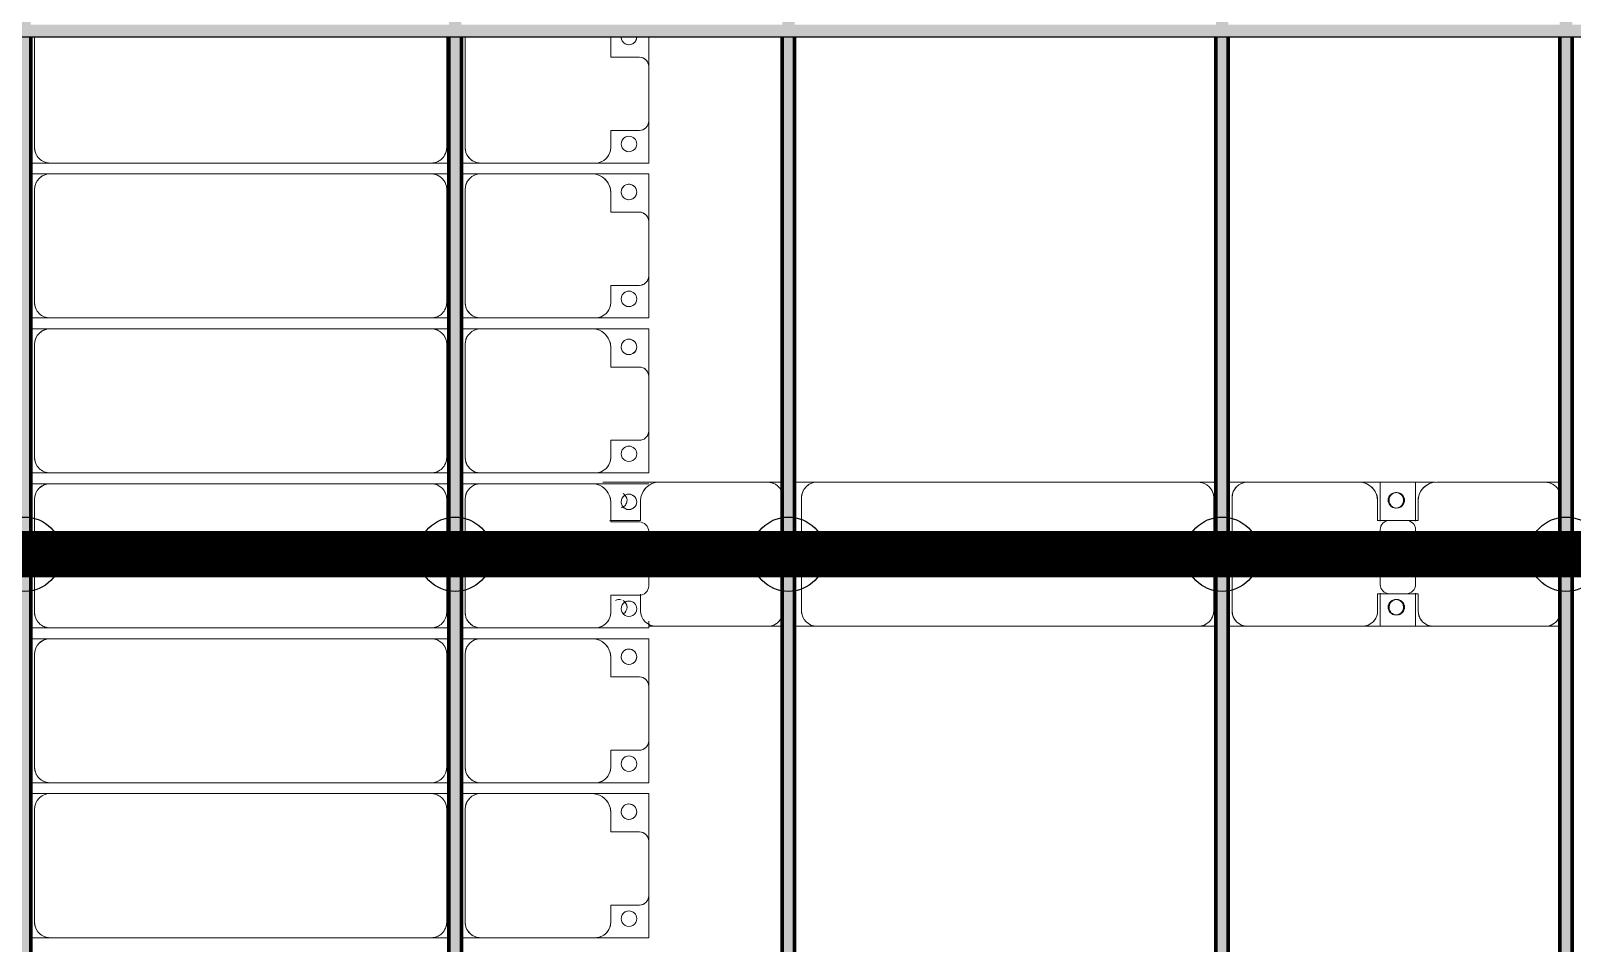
# Model space of a CAD drawing. Header units: millimetres. Extents: x -268744 to 115753, y -96240 to -10461.
# Drawn here: x -111591 to -106615, y -25571 to -22627 of the extents above; entities that cross this region are included whole.
import ezdxf

# ---------------------------------------------------------------- set-up
doc = ezdxf.new("R2010")
doc.units = ezdxf.units.MM
doc.layers.add('A-GENM', color=13, linetype='Continuous', lineweight=9)
doc.layers.add('S-BEAM', color=12, linetype='Continuous', lineweight=9)
doc.layers.add('GC-HOP 40x60 GIA CUONG', color=1, linetype='Continuous')

# ---------------------------------------------------------------- blocks, each defined once
blk = doc.blocks.new('Dầm C52 - Hộp 40x60-104813-KHUNG KẾT CẤU BÈ PIN 1')
at = {"layer": 'S-BEAM', "lineweight": 25}
blk.add_hatch(color=4, dxfattribs=at).paths.add_polyline_path([(-145811, -20), (145811, -20), (145811, 20), (-145811, 20)])
at = {"layer": 'S-BEAM', "color": 4, "lineweight": 25}
blk.add_line((145811, -20), (-145811, -20), dxfattribs=at)
blk = doc.blocks.new('Dầm C52 - Dầm C52-102502-KHUNG KẾT CẤU BÈ PIN 1')
at = {"layer": 'S-BEAM', "lineweight": 140}
h = blk.add_hatch(color=1, dxfattribs=at)
h.paths.add_polyline_path([(-25480.9, 20), (-25480.9, -20), (-25440.9, -20), (-25440.9, 20)])
h.paths.add_polyline_path([(-25400.9, 20), (-25400.9, -20), (-19440.9, -20), (-19443, 20), (-24983.5, 20)])
h.paths.add_polyline_path([(-19400.9, 20), (-19400.9, -20), (-13440.9, -20), (-13440.9, 20), (-18981.3, 20)])
h.paths.add_polyline_path([(-13400.9, -20), (-7440.9, -20), (-7440.9, 20), (-13400.9, 20)])
h.paths.add_polyline_path([(-7400.9, -20), (-1440.9, -20), (-1440.9, 20), (-7400.9, 20)])
h.paths.add_polyline_path([(-1400.9, -20), (4559.1, -20), (4559.1, 20), (-1400.9, 20)])
h.paths.add_polyline_path([(4599.1, 20), (4599.1, -20), (10559.1, -20), (10559.1, 20), (5027.2, 20)])
h.paths.add_polyline_path([(10599.1, -20), (16559.1, -20), (16559.1, 20), (10599.1, 20)])
h.paths.add_polyline_path([(16599.1, 20), (16599.1, -20), (22559.1, -20), (22559.1, 20), (17031.5, 20)])
h.paths.add_polyline_path([(22599.1, -20), (25259.1, -20), (25259.1, 20), (22599.1, 20)])
h.paths.add_polyline_path([(25299.1, -20), (25480.9, -20), (25480.9, 20), (25299.1, 20)])
at = {"layer": 'S-BEAM', "color": 1, "lineweight": 140}
for p, q in [((16599.1, 20), (22559.1, 20)), ((22559.1, -20), (16599.1, -20))]:
    blk.add_line(p, q, dxfattribs=at)
blk = doc.blocks.new('Dầm C52 - Dầm C52-102503-KHUNG KẾT CẤU BÈ PIN 1')
at = {"layer": 'S-BEAM', "lineweight": 140}
h = blk.add_hatch(color=1, dxfattribs=at)
h.paths.add_polyline_path([(-25480.9, 20), (-25480.9, -20), (-25440.9, -20), (-25440.9, 20)])
h.paths.add_polyline_path([(-25400.9, 20), (-25400.9, -20), (-19440.9, -20), (-19443, 20), (-24983.5, 20)])
h.paths.add_polyline_path([(-19400.9, 20), (-19400.9, -20), (-13440.9, -20), (-13440.9, 20), (-17596.2, 20)])
h.paths.add_polyline_path([(-13400.9, -20), (-7440.9, -20), (-7440.9, 20), (-13400.9, 20)])
h.paths.add_polyline_path([(-7400.9, -20), (-1440.9, -20), (-1440.9, 20), (-7400.9, 20)])
h.paths.add_polyline_path([(-1400.9, -20), (4559.1, -20), (4559.1, 20), (-1400.9, 20)])
h.paths.add_polyline_path([(4599.1, -20), (10559.1, -20), (10559.1, 20), (4599.1, 20)])
h.paths.add_polyline_path([(10599.1, 20), (10599.1, -20), (16559.1, -20), (16559.1, 20), (11952.8, 20)])
h.paths.add_polyline_path([(16599.1, -20), (22559.1, -20), (22559.1, 20), (16599.1, 20)])
h.paths.add_polyline_path([(22599.1, -20), (25259.1, -20), (25259.1, 20), (22599.1, 20)])
h.paths.add_polyline_path([(25299.1, -20), (25441.8, -20), (25441.8, 20), (25299.1, 20)])
at = {"layer": 'S-BEAM', "color": 1, "lineweight": 140}
for p, q in [((16599.1, 20), (22559.1, 20)), ((22559.1, -20), (16599.1, -20))]:
    blk.add_line(p, q, dxfattribs=at)
blk = doc.blocks.new('Dai phao do pin - DẢI PHAO ĐỠ PIN-V73-KHUNG KẾT CẤU BÈ PIN 1')
at = {"layer": 'A-GENM', "color": 7}
for p, q in [((-1312.2, 241.6), (-1129.7, 241.6)), ((-1129.7, 241.6), (-1312.2, 241.6)), ((-779.7, 241.6), (-1129.7, 241.6)), ((-779.7, 241.6), (-732.4, 241.6)), ((-779.7, 241.6), (-732.4, 241.6)), ((-692.4, 241.6), (-620.3, 241.6)), ((-692.4, 241.6), (-620.3, 241.6)), ((610.3, 241.6), (-620.3, 241.6)), ((610.3, 241.6), (667.6, 241.6)), ((610.3, 241.6), (667.6, 241.6)), ((707.6, 241.6), (769.7, 241.6)), ((707.6, 241.6), (769.7, 241.6)), ((1129.7, 241.6), (769.7, 241.6)), ((1129.7, 241.6), (1312.2, 241.6)), ((1312.2, 241.6), (1129.7, 241.6)), ((1197.8, 241.6), (1376.9, 241.6)), ((1197.8, 116.2), (1197.8, 241.6)), ((1376.9, 241.6), (1197.8, 241.6)), ((1312.2, 241.6), (1312.2, 116.2)), ((1730.3, 241.6), (1380.3, 241.6)), ((1730.3, 241.6), (1777.6, 241.6)), ((1730.3, 241.6), (1777.6, 241.6)), ((-1189.7, 181.6), (-1189.7, 118.2)), ((-670.3, 191.6), (-670.3, -173.4)), ((660.3, -173.4), (660.3, 191.6)), ((719.7, 191.6), (719.7, -173.4)), ((1189.7, 118.2), (1189.7, 181.6)), ((1320.3, 181.6), (1320.3, 118.2)), ((-1189.7, 118.2), (-1282.2, 118.2)), ((1282.2, 118.2), (1189.7, 118.2)), ((1320.3, 118.2), (1227.8, 118.2)), ((1197.8, 88.2), (1197.8, -88.2)), ((1312.2, -88.2), (1312.2, 88.2)), ((-1189.7, -119.2), (-1189.7, -173.4)), ((1189.7, -173.4), (1189.7, -118.2)), ((1189.7, -118.2), (1282.2, -118.2)), ((1197.8, -223.4), (1197.8, -116.2)), ((1227.8, -118.2), (1320.3, -118.2)), ((1312.2, -116.2), (1312.2, -223.4)), ((1320.3, -118.2), (1320.3, -173.4)), ((-1139.7, -223.4), (-1164.4, -223.4)), ((-1164.4, -223.4), (-1139.7, -223.4)), ((-1139.7, -223.4), (-779.7, -223.4)), ((-732.4, -223.4), (-779.7, -223.4)), ((-732.4, -223.4), (-779.7, -223.4)), ((-620.3, -223.4), (-692.4, -223.4)), ((-620.3, -223.4), (-692.4, -223.4)), ((-620.3, -223.4), (610.3, -223.4)), ((667.6, -223.4), (610.3, -223.4)), ((667.6, -223.4), (610.3, -223.4)), ((769.7, -223.4), (707.6, -223.4)), ((769.7, -223.4), (707.6, -223.4)), ((769.7, -223.4), (1139.7, -223.4)), ((1312.2, -223.4), (1139.7, -223.4)), ((1139.7, -223.4), (1312.2, -223.4)), ((1370.3, -223.4), (1197.8, -223.4)), ((1197.8, -223.4), (1370.3, -223.4)), ((1370.3, -223.4), (1730.3, -223.4)), ((1777.6, -223.4), (1730.3, -223.4)), ((1777.6, -223.4), (1730.3, -223.4))]:
    blk.add_line(p, q, dxfattribs=at)
for centre, radius, start, end in [((-1258.6, 183.2), 25, 0, 60), ((-1258.6, 183.2), 25, 0, 60), ((-1129.7, 181.6), 60, 90, 180), ((-1129.7, 181.6), 60, 135, 150), ((-779.7, 191.6), 50, 30, 90), ((-779.7, 191.6), 50, 30, 75), ((-620.3, 191.6), 50, 90, 180), ((-620.3, 191.6), 50, 150, 180), ((-620.3, 191.6), 50, 105, 135), ((610.3, 191.6), 50, 360, 90), ((610.3, 191.6), 50, 60, 90), ((610.3, 191.6), 50, 15, 30), ((769.7, 191.6), 50, 90, 180), ((769.7, 191.6), 50, 105, 180), ((1129.7, 181.6), 60, 360, 90), ((1129.7, 181.6), 60, 360, 60), ((1248.6, 183.2), 25, 360, 180), ((1248.6, 183.2), 25, 360, 165), ((1251.4, 183.2), 25, 0, 180), ((1251.4, 183.2), 25, 90, 180), ((1251.4, 183.2), 25, 15, 75), ((1380.3, 181.6), 60, 90, 180), ((1380.3, 181.6), 60, 120, 180), ((1730.3, 191.6), 50, 30, 90), ((1730.3, 191.6), 50, 30, 75), ((-1258.6, 183.2), 25, 285, 0), ((-1258.6, 183.2), 25, 285, 300), ((-1258.6, 183.2), 25, 330, 360), ((1248.6, 183.2), 25, 180, 360), ((1251.4, 183.2), 25, 180, 360), ((1251.4, 183.2), 25, 180, 300), ((1248.6, 183.2), 25, 210, 360), ((1251.4, 183.2), 25, 330, 345), ((-1282.2, 88.2), 30, 90, 105), ((1227.8, 88.2), 30, 90, 180), ((1282.2, 88.2), 30, 360, 90), ((1227.8, -88.2), 30, 180, 270), ((1282.2, -88.2), 30, 270, 360), ((-1258.6, -161.8), 25, 75, 120), ((-1258.6, -161.8), 25, 90, 120), ((-1258.6, -161.8), 25, 0, 60), ((-1258.6, -161.8), 25, 15, 60), ((1248.6, -161.8), 25, 0, 180), ((1248.6, -161.8), 25, 105, 165), ((1251.4, -161.8), 25, 0, 180), ((1251.4, -161.8), 25, 105, 180), ((1248.6, -161.8), 25, 360, 75), ((1251.4, -161.8), 25, 15, 75), ((-1258.6, -161.8), 25, 300, 0), ((-1258.6, -161.8), 25, 300, 360), ((-1258.6, -161.8), 25, 0, 14.0642), ((-1139.7, -173.4), 50, 180, 270), ((-779.7, -173.4), 50, 270, 330), ((-779.7, -173.4), 50, 285, 330), ((-620.3, -173.4), 50, 180, 270), ((-620.3, -173.4), 50, 180, 210), ((610.3, -173.4), 50, 270, 360), ((610.3, -173.4), 50, 330, 360), ((769.7, -173.4), 50, 180, 270), ((769.7, -173.4), 50, 180, 255), ((1139.7, -173.4), 50, 270, 360), ((1139.7, -173.4), 50, 285, 360), ((1248.6, -161.8), 25, 180, 0), ((1248.6, -161.8), 25, 195, 0), ((1251.4, -161.8), 25, 180, 0), ((1251.4, -161.8), 25, 180, 270), ((1251.4, -161.8), 25, 285, 345), ((1370.3, -173.4), 50, 180, 270), ((1370.3, -173.4), 50, 180, 255), ((1730.3, -173.4), 50, 270, 330), ((1730.3, -173.4), 50, 285, 330), ((-1139.7, -173.4), 50, 240, 255), ((-620.3, -173.4), 50, 240, 270), ((610.3, -173.4), 50, 285, 300)]:
    blk.add_arc(centre, radius, start, end, dxfattribs=at)
blk = doc.blocks.new('Dải phao đi lại kèm đỡ invester - DẢI PHAO ĐI LẠI-V76-KHUNG KẾT CẤU BÈ PIN 1')
at = {"layer": 'A-GENM', "color": 7}
for p, q in [((2316.8, 1312.2), (2411.8, 1312.2)), ((2411.8, 1312.2), (2316.8, 1312.2)), ((2588.2, 1312.2), (2411.8, 1312.2)), ((2588.2, 1312.2), (2723.4, 1312.2)), ((2723.4, 1312.2), (2588.2, 1312.2)), ((2723.4, 1312.2), (2723.4, 1139.7)), ((2723.4, 1139.7), (2723.4, 1312.2)), ((2758.4, 1312.2), (2911.8, 1312.2)), ((2758.4, 1129.7), (2758.4, 1312.2)), ((2758.4, 1312.2), (2758.4, 1129.7)), ((2911.8, 1312.2), (2765.6, 1312.2)), ((3088.2, 1312.2), (2911.8, 1312.2)), ((3088.2, 1312.2), (3223.4, 1312.2)), ((3223.4, 1312.2), (3088.2, 1312.2)), ((3223.4, 1312.2), (3223.4, 1139.7)), ((3223.4, 1139.7), (3223.4, 1312.2)), ((3258.4, 1312.2), (3411.8, 1312.2)), ((3258.4, 1129.7), (3258.4, 1312.2)), ((3258.4, 1312.2), (3258.4, 1129.7)), ((3411.8, 1312.2), (3258.4, 1312.2)), ((3588.2, 1312.2), (3411.8, 1312.2)), ((3588.2, 1312.2), (3723.4, 1312.2)), ((3723.4, 1312.2), (3588.2, 1312.2)), ((3723.4, 1312.2), (3723.4, 1139.7)), ((3723.4, 1139.7), (3723.4, 1312.2)), ((3758.4, 1129.7), (3758.4, 1312.2)), ((3758.4, 1312.2), (3758.4, 1129.7)), ((4088.2, 1312.2), (3911.8, 1312.2)), ((4202.2, 1312.2), (4223.4, 1312.2)), ((4223.4, 1312.2), (4202.2, 1312.2)), ((4223.4, 1312.2), (4223.4, 1139.7)), ((4223.4, 1139.7), (4223.4, 1312.2)), ((4258.4, 1312.2), (4411.8, 1312.2)), ((4258.4, 1129.7), (4258.4, 1312.2)), ((4258.4, 1312.2), (4258.4, 1129.7)), ((4411.8, 1312.2), (4258.4, 1312.2)), ((4588.2, 1312.2), (4411.8, 1312.2)), ((4588.2, 1312.2), (4723.4, 1312.2)), ((4723.4, 1312.2), (4588.2, 1312.2)), ((4723.4, 1312.2), (4723.4, 1139.7)), ((4723.4, 1139.7), (4723.4, 1312.2)), ((4758.4, 1312.2), (4911.8, 1312.2)), ((4758.4, 1129.7), (4758.4, 1312.2)), ((4758.4, 1312.2), (4758.4, 1129.7)), ((4911.8, 1312.2), (4758.4, 1312.2)), ((5088.2, 1312.2), (4911.8, 1312.2)), ((5088.2, 1312.2), (5223.4, 1312.2)), ((5223.4, 1312.2), (5088.2, 1312.2)), ((5223.4, 1312.2), (5223.4, 1139.7)), ((5223.4, 1139.7), (5223.4, 1312.2)), ((2381.8, 1282.2), (2381.8, 1189.7)), ((2618.2, 1189.7), (2618.2, 1282.2)), ((2881.8, 1282.2), (2881.8, 1189.7)), ((3118.2, 1189.7), (3118.2, 1282.2)), ((3381.8, 1282.2), (3381.8, 1189.7)), ((3618.2, 1189.7), (3618.2, 1282.2)), ((3881.8, 1282.2), (3881.8, 1189.7)), ((4118.2, 1189.7), (4118.2, 1282.2)), ((4381.8, 1282.2), (4381.8, 1189.7)), ((4618.2, 1189.7), (4618.2, 1282.2)), ((4881.8, 1282.2), (4881.8, 1189.7)), ((5118.2, 1189.7), (5118.2, 1282.2)), ((2381.8, 1189.7), (2318.4, 1189.7)), ((2673.4, 1189.7), (2618.2, 1189.7)), ((2881.8, 1189.7), (2818.4, 1189.7)), ((3173.4, 1189.7), (3118.2, 1189.7)), ((3381.8, 1189.7), (3318.4, 1189.7)), ((3673.4, 1189.7), (3618.2, 1189.7)), ((3881.8, 1189.7), (3818.4, 1189.7)), ((4173.4, 1189.7), (4118.2, 1189.7)), ((4381.8, 1189.7), (4318.4, 1189.7)), ((4673.4, 1189.7), (4618.2, 1189.7)), ((4881.8, 1189.7), (4818.4, 1189.7)), ((5173.4, 1189.7), (5118.2, 1189.7)), ((2723.4, 769.7), (2723.4, 1139.7)), ((2758.4, 1129.7), (2758.4, 769.7)), ((3223.4, 769.7), (3223.4, 1139.7)), ((3258.4, 1129.7), (3258.4, 769.7)), ((3723.4, 769.7), (3723.4, 1139.7)), ((3758.4, 1129.7), (3758.4, 769.7)), ((4223.4, 769.7), (4223.4, 1139.7)), ((4258.4, 1129.7), (4258.4, 769.7)), ((4723.4, 769.7), (4723.4, 1139.7)), ((4758.4, 1129.7), (4758.4, 769.7)), ((5223.4, 769.7), (5223.4, 1139.7)), ((2723.4, 769.7), (2723.4, 707.6)), ((2723.4, 769.7), (2723.4, 707.6)), ((2758.4, 707.6), (2758.4, 769.7)), ((2758.4, 707.6), (2758.4, 769.7)), ((3223.4, 769.7), (3223.4, 707.6)), ((3223.4, 769.7), (3223.4, 707.6)), ((3258.4, 707.6), (3258.4, 769.7)), ((3258.4, 707.6), (3258.4, 769.7)), ((3723.4, 769.7), (3723.4, 707.6)), ((3723.4, 769.7), (3723.4, 707.6)), ((3758.4, 707.6), (3758.4, 769.7)), ((3758.4, 707.6), (3758.4, 769.7)), ((4223.4, 769.7), (4223.4, 707.6)), ((4223.4, 769.7), (4223.4, 707.6)), ((4258.4, 707.6), (4258.4, 769.7)), ((4258.4, 707.6), (4258.4, 769.7)), ((4723.4, 769.7), (4723.4, 707.6)), ((4723.4, 769.7), (4723.4, 707.6)), ((4758.4, 707.6), (4758.4, 769.7)), ((4758.4, 707.6), (4758.4, 769.7)), ((5223.4, 769.7), (5223.4, 707.6)), ((5223.4, 769.7), (5223.4, 707.6)), ((2316.8, 719.7), (2673.4, 719.7)), ((2808.4, 719.7), (3173.4, 719.7)), ((3308.4, 719.7), (3673.4, 719.7)), ((3808.4, 719.7), (4173.4, 719.7)), ((4308.4, 719.7), (4673.4, 719.7)), ((4808.4, 719.7), (5173.4, 719.7)), ((2673.4, 660.3), (2316.8, 660.3)), ((2723.4, 667.6), (2723.4, 610.3)), ((2723.4, 667.6), (2723.4, 610.3)), ((2758.4, 610.3), (2758.4, 667.6)), ((2758.4, 610.3), (2758.4, 667.6)), ((3173.4, 660.3), (2808.4, 660.3)), ((3223.4, 667.6), (3223.4, 610.3)), ((3223.4, 667.6), (3223.4, 610.3)), ((3258.4, 610.3), (3258.4, 667.6)), ((3258.4, 610.3), (3258.4, 667.6)), ((3673.4, 660.3), (3308.4, 660.3)), ((3723.4, 667.6), (3723.4, 610.3)), ((3723.4, 667.6), (3723.4, 610.3)), ((3758.4, 610.3), (3758.4, 667.6)), ((3758.4, 610.3), (3758.4, 667.6)), ((4173.4, 660.3), (3808.4, 660.3)), ((4223.4, 667.6), (4223.4, 610.3)), ((4223.4, 667.6), (4223.4, 610.3)), ((4258.4, 610.3), (4258.4, 667.6)), ((4258.4, 610.3), (4258.4, 667.6)), ((4673.4, 660.3), (4308.4, 660.3)), ((4723.4, 667.6), (4723.4, 610.3)), ((4723.4, 667.6), (4723.4, 610.3)), ((4758.4, 610.3), (4758.4, 667.6)), ((4758.4, 610.3), (4758.4, 667.6)), ((5173.4, 660.3), (4808.4, 660.3)), ((5223.4, 667.6), (5223.4, 610.3)), ((5223.4, 667.6), (5223.4, 610.3)), ((2723.4, -620.3), (2723.4, 610.3)), ((2758.4, 610.3), (2758.4, -620.3)), ((3223.4, -620.3), (3223.4, 610.3)), ((3258.4, 610.3), (3258.4, -620.3)), ((3723.4, -620.3), (3723.4, 610.3)), ((3758.4, 610.3), (3758.4, -620.3)), ((4223.4, -620.3), (4223.4, 610.3)), ((4258.4, 610.3), (4258.4, -620.3)), ((4723.4, -620.3), (4723.4, 610.3)), ((4758.4, 610.3), (4758.4, -620.3)), ((5223.4, -620.3), (5223.4, 610.3)), ((2723.4, -620.3), (2723.4, -682.4)), ((2723.4, -620.3), (2723.4, -682.4)), ((2758.4, -682.4), (2758.4, -620.3)), ((2758.4, -682.4), (2758.4, -620.3)), ((3223.4, -620.3), (3223.4, -682.4)), ((3223.4, -620.3), (3223.4, -682.4)), ((3258.4, -682.4), (3258.4, -620.3)), ((3258.4, -682.4), (3258.4, -620.3)), ((3723.4, -620.3), (3723.4, -682.4)), ((3723.4, -620.3), (3723.4, -682.4)), ((3758.4, -682.4), (3758.4, -620.3)), ((3758.4, -682.4), (3758.4, -620.3)), ((4223.4, -620.3), (4223.4, -682.4)), ((4223.4, -620.3), (4223.4, -682.4)), ((4258.4, -682.4), (4258.4, -620.3)), ((4258.4, -682.4), (4258.4, -620.3)), ((4723.4, -620.3), (4723.4, -682.4)), ((4723.4, -620.3), (4723.4, -682.4)), ((4758.4, -682.4), (4758.4, -620.3)), ((4758.4, -682.4), (4758.4, -620.3)), ((5223.4, -620.3), (5223.4, -682.4)), ((5223.4, -620.3), (5223.4, -682.4)), ((2316.8, -670.3), (2673.4, -670.3)), ((2808.4, -670.3), (3173.4, -670.3)), ((3308.4, -670.3), (3673.4, -670.3)), ((3808.4, -670.3), (4173.4, -670.3)), ((4308.4, -670.3), (4673.4, -670.3)), ((4808.4, -670.3), (5173.4, -670.3))]:
    blk.add_line(p, q, dxfattribs=at)
for centre, radius, start, end in [((2411.8, 1282.2), 30, 90, 180), ((2411.8, 1282.2), 30, 105, 165), ((2411.8, 1282.2), 30, 135, 165), ((2411.8, 1282.2), 30, 135, 165), ((2588.2, 1282.2), 30, 360, 90), ((2588.2, 1282.2), 30, 60, 75), ((2588.2, 1282.2), 30, 15, 75), ((2588.2, 1282.2), 30, 60, 75), ((2588.2, 1282.2), 30, 15, 30), ((2588.2, 1282.2), 30, 15, 30), ((2911.8, 1282.2), 30, 90, 180), ((2911.8, 1282.2), 30, 105, 165), ((2911.8, 1282.2), 30, 135, 165), ((2911.8, 1282.2), 30, 135, 165), ((3088.2, 1282.2), 30, 360, 90), ((3088.2, 1282.2), 30, 60, 75), ((3088.2, 1282.2), 30, 15, 75), ((3088.2, 1282.2), 30, 60, 75), ((3088.2, 1282.2), 30, 15, 30), ((3088.2, 1282.2), 30, 15, 30), ((3411.8, 1282.2), 30, 90, 180), ((3411.8, 1282.2), 30, 105, 165), ((3411.8, 1282.2), 30, 135, 165), ((3411.8, 1282.2), 30, 135, 165), ((3588.2, 1282.2), 30, 360, 90), ((3588.2, 1282.2), 30, 60, 75), ((3588.2, 1282.2), 30, 15, 75), ((3588.2, 1282.2), 30, 60, 75), ((3588.2, 1282.2), 30, 15, 30), ((3588.2, 1282.2), 30, 15, 30), ((3911.8, 1282.2), 30, 90, 180), ((4088.2, 1282.2), 30, 360, 90), ((4411.8, 1282.2), 30, 90, 180), ((4411.8, 1282.2), 30, 105, 165), ((4411.8, 1282.2), 30, 135, 165), ((4411.8, 1282.2), 30, 135, 165), ((4588.2, 1282.2), 30, 360, 90), ((4588.2, 1282.2), 30, 60, 75), ((4588.2, 1282.2), 30, 15, 75), ((4588.2, 1282.2), 30, 60, 75), ((4588.2, 1282.2), 30, 15, 30), ((4588.2, 1282.2), 30, 15, 30), ((4911.8, 1282.2), 30, 90, 180), ((4911.8, 1282.2), 30, 105, 165), ((4911.8, 1282.2), 30, 135, 165), ((4911.8, 1282.2), 30, 135, 165), ((5088.2, 1282.2), 30, 360, 90), ((5088.2, 1282.2), 30, 60, 75), ((5088.2, 1282.2), 30, 15, 75), ((5088.2, 1282.2), 30, 60, 75), ((5088.2, 1282.2), 30, 15, 30), ((5088.2, 1282.2), 30, 15, 30), ((2316.8, 1248.6), 25, 270, 90), ((2316.8, 1248.6), 25, 300, 90), ((2661.8, 1248.6), 25, 90, 270), ((2661.8, 1248.6), 25, 90, 180), ((2661.8, 1248.6), 25, 270, 90), ((2661.8, 1248.6), 25, 270, 90), ((2816.8, 1248.6), 25, 90, 270), ((2816.8, 1248.6), 25, 90, 255), ((2816.8, 1248.6), 25, 270, 90), ((2816.8, 1248.6), 25, 300, 90), ((3161.8, 1248.6), 25, 90, 270), ((3161.8, 1248.6), 25, 90, 180), ((3161.8, 1248.6), 25, 270, 90), ((3161.8, 1248.6), 25, 270, 90), ((3316.8, 1248.6), 25, 90, 270), ((3316.8, 1248.6), 25, 90, 255), ((3316.8, 1248.6), 25, 270, 90), ((3316.8, 1248.6), 25, 300, 90), ((3661.8, 1248.6), 25, 90, 270), ((3661.8, 1248.6), 25, 90, 180), ((3661.8, 1248.6), 25, 270, 90), ((3661.8, 1248.6), 25, 270, 90), ((3816.8, 1248.6), 25, 90, 270), ((3816.8, 1248.6), 25, 90, 255), ((3816.8, 1248.6), 25, 270, 90), ((3816.8, 1248.6), 25, 300, 90), ((4161.8, 1248.6), 25, 90, 270), ((4161.8, 1248.6), 25, 90, 180), ((4161.8, 1248.6), 25, 270, 90), ((4161.8, 1248.6), 25, 270, 90), ((4316.8, 1248.6), 25, 90, 270), ((4316.8, 1248.6), 25, 90, 255), ((4316.8, 1248.6), 25, 270, 90), ((4316.8, 1248.6), 25, 300, 90), ((4661.8, 1248.6), 25, 90, 270), ((4661.8, 1248.6), 25, 90, 180), ((4661.8, 1248.6), 25, 270, 90), ((4661.8, 1248.6), 25, 270, 90), ((4816.8, 1248.6), 25, 90, 270), ((4816.8, 1248.6), 25, 90, 255), ((4816.8, 1248.6), 25, 270, 90), ((4816.8, 1248.6), 25, 300, 90), ((5161.8, 1248.6), 25, 90, 270), ((5161.8, 1248.6), 25, 90, 180), ((5161.8, 1248.6), 25, 270, 90), ((5161.8, 1248.6), 25, 270, 90), ((2316.8, 1248.6), 25, 270, 285), ((2661.8, 1248.6), 25, 195, 255), ((2816.8, 1248.6), 25, 270, 285), ((3161.8, 1248.6), 25, 195, 255), ((3316.8, 1248.6), 25, 270, 285), ((3661.8, 1248.6), 25, 195, 255), ((3816.8, 1248.6), 25, 270, 285), ((4161.8, 1248.6), 25, 195, 255), ((4316.8, 1248.6), 25, 270, 285), ((4661.8, 1248.6), 25, 195, 255), ((4816.8, 1248.6), 25, 270, 285), ((5161.8, 1248.6), 25, 195, 255), ((2673.4, 1139.7), 50, 0, 90), ((2673.4, 1139.7), 50, 15, 90), ((2818.4, 1129.7), 60, 90, 180), ((2818.4, 1129.7), 60, 90, 150), ((3173.4, 1139.7), 50, 0, 90), ((3173.4, 1139.7), 50, 15, 90), ((3318.4, 1129.7), 60, 90, 180), ((3318.4, 1129.7), 60, 90, 150), ((3673.4, 1139.7), 50, 0, 90), ((3673.4, 1139.7), 50, 15, 90), ((3818.4, 1129.7), 60, 90, 180), ((3818.4, 1129.7), 60, 90, 150), ((4173.4, 1139.7), 50, 0, 90), ((4173.4, 1139.7), 50, 15, 90), ((4318.4, 1129.7), 60, 90, 180), ((4318.4, 1129.7), 60, 90, 150), ((4673.4, 1139.7), 50, 0, 90), ((4673.4, 1139.7), 50, 15, 90), ((4818.4, 1129.7), 60, 90, 180), ((4818.4, 1129.7), 60, 90, 150), ((5173.4, 1139.7), 50, 360, 90), ((5173.4, 1139.7), 50, 15, 90), ((2673.4, 769.7), 50, 270, 0), ((2673.4, 769.7), 50, 270, 345), ((2808.4, 769.7), 50, 180, 270), ((2808.4, 769.7), 50, 195, 270), ((3173.4, 769.7), 50, 270, 0), ((3173.4, 769.7), 50, 270, 345), ((3308.4, 769.7), 50, 180, 270), ((3308.4, 769.7), 50, 195, 270), ((3673.4, 769.7), 50, 270, 360), ((3673.4, 769.7), 50, 270, 345), ((3808.4, 769.7), 50, 180, 270), ((3808.4, 769.7), 50, 195, 270), ((4173.4, 769.7), 50, 270, 0), ((4173.4, 769.7), 50, 270, 345), ((4308.4, 769.7), 50, 180, 270), ((4308.4, 769.7), 50, 195, 270), ((4673.4, 769.7), 50, 270, 0), ((4673.4, 769.7), 50, 270, 345), ((4808.4, 769.7), 50, 180, 270), ((4808.4, 769.7), 50, 195, 270), ((5173.4, 769.7), 50, 270, 0), ((5173.4, 769.7), 50, 270, 345), ((2673.4, 610.3), 50, 360, 90), ((2673.4, 610.3), 50, 60, 90), ((2808.4, 610.3), 50, 90, 180), ((2808.4, 610.3), 50, 105, 120), ((3173.4, 610.3), 50, 360, 90), ((3173.4, 610.3), 50, 60, 90), ((3308.4, 610.3), 50, 90, 180), ((3308.4, 610.3), 50, 105, 120), ((3673.4, 610.3), 50, 360, 90), ((3673.4, 610.3), 50, 60, 90), ((3808.4, 610.3), 50, 90, 180), ((3808.4, 610.3), 50, 105, 120), ((4173.4, 610.3), 50, 360, 90), ((4173.4, 610.3), 50, 60, 90), ((4308.4, 610.3), 50, 90, 180), ((4308.4, 610.3), 50, 105, 120), ((4673.4, 610.3), 50, 360, 90), ((4673.4, 610.3), 50, 60, 90), ((4808.4, 610.3), 50, 90, 180), ((4808.4, 610.3), 50, 105, 120), ((5173.4, 610.3), 50, 360, 90), ((5173.4, 610.3), 50, 60, 90), ((2673.4, 610.3), 50, 15, 30), ((2808.4, 610.3), 50, 149.0031, 180), ((3173.4, 610.3), 50, 15, 30), ((3308.4, 610.3), 50, 150, 180), ((3673.4, 610.3), 50, 15, 30), ((3808.4, 610.3), 50, 150, 180), ((4173.4, 610.3), 50, 15, 30), ((4308.4, 610.3), 50, 150, 180), ((4673.4, 610.3), 50, 15, 30), ((4808.4, 610.3), 50, 150, 180), ((5173.4, 610.3), 50, 15, 30), ((2673.4, -620.3), 50, 270, 0), ((2673.4, -620.3), 50, 330, 0), ((2808.4, -620.3), 50, 180, 270), ((2808.4, -620.3), 50, 195, 225), ((3173.4, -620.3), 50, 270, 0), ((3173.4, -620.3), 50, 330, 0), ((3308.4, -620.3), 50, 180, 270), ((3308.4, -620.3), 50, 195, 225), ((3673.4, -620.3), 50, 270, 0), ((3673.4, -620.3), 50, 330, 0), ((3808.4, -620.3), 50, 180, 270), ((3808.4, -620.3), 50, 195, 225), ((4173.4, -620.3), 50, 270, 0), ((4173.4, -620.3), 50, 330, 0), ((4308.4, -620.3), 50, 180, 270), ((4308.4, -620.3), 50, 195, 225), ((4673.4, -620.3), 50, 270, 0), ((4673.4, -620.3), 50, 330, 0), ((4808.4, -620.3), 50, 180, 270), ((4808.4, -620.3), 50, 195, 225), ((5173.4, -620.3), 50, 270, 0), ((5173.4, -620.3), 50, 330, 0), ((2673.4, -620.3), 50, 270, 300), ((2808.4, -620.3), 50, 240, 270), ((3173.4, -620.3), 50, 270, 300), ((3308.4, -620.3), 50, 240, 270), ((3673.4, -620.3), 50, 270, 300), ((3808.4, -620.3), 50, 240, 270), ((4173.4, -620.3), 50, 270, 300), ((4308.4, -620.3), 50, 240, 270), ((4673.4, -620.3), 50, 270, 300), ((4808.4, -620.3), 50, 240, 270), ((5173.4, -620.3), 50, 270, 300)]:
    blk.add_arc(centre, radius, start, end, dxfattribs=at)
blk = doc.blocks.new('be pin 1_rvt-1-KHUNG KẾT CẤU BÈ PIN 1')
at = {"layer": 'A-GENM', "lineweight": 9, "rotation": 270.0000000003262}
blk.add_blockref('Dải phao đi lại kèm đỡ invester - DẢI PHAO ĐI LẠI-V76-KHUNG KẾT CẤU BÈ PIN 1', (-110909, -20329.7), dxfattribs=at)
at = {"layer": 'A-GENM', "lineweight": 9}
blk.add_blockref('Dai phao do pin - DẢI PHAO ĐỠ PIN-V73-KHUNG KẾT CẤU BÈ PIN 1', (-108433.1, -24324.7), dxfattribs=at)
at = {"layer": 'S-BEAM', "lineweight": 9, "rotation": 90.00000000032618}
for name, p in [('Dầm C52 - Dầm C52-102502-KHUNG KẾT CẤU BÈ PIN 1', (-111611.4, -45205.6)), ('Dầm C52 - Dầm C52-102502-KHUNG KẾT CẤU BÈ PIN 1', (-109145.5, -45205.6)), ('Dầm C52 - Dầm C52-102502-KHUNG KẾT CẤU BÈ PIN 1', (-106635.5, -45205.6)), ('Dầm C52 - Dầm C52-102503-KHUNG KẾT CẤU BÈ PIN 1', (-110221.4, -45205.6)), ('Dầm C52 - Dầm C52-102503-KHUNG KẾT CẤU BÈ PIN 1', (-107745.5, -45205.6))]:
    blk.add_blockref(name, p, dxfattribs=at)
at = {"layer": 'S-BEAM', "lineweight": 9}
blk.add_blockref('Dầm C52 - Hộp 40x60-104813-KHUNG KẾT CẤU BÈ PIN 1', (-110896.7, -22626.5), dxfattribs=at)

msp = doc.modelspace()

# ---------------------------------------------------------------- linework, layer by layer
at = {"layer": 'GC-HOP 40x60 GIA CUONG', "const_width": 150}
msp.add_lwpolyline([(-120975.8, -24315.6), (-106425.9, -24315.6)], dxfattribs=at)
at = {"layer": 'GC-HOP 40x60 GIA CUONG'}
for centre in [(-111611.4, -24315.6), (-110221.4, -24315.6), (-109145.5, -24315.6), (-107745.5, -24315.6), (-106635.5, -24315.6)]:
    msp.add_circle(centre, 120, dxfattribs=at)

# ---------------------------------------------------------------- block references
at = {"lineweight": 5}
msp.add_blockref('be pin 1_rvt-1-KHUNG KẾT CẤU BÈ PIN 1', (0, 0), dxfattribs=at)

doc.saveas('drawing.dxf')
